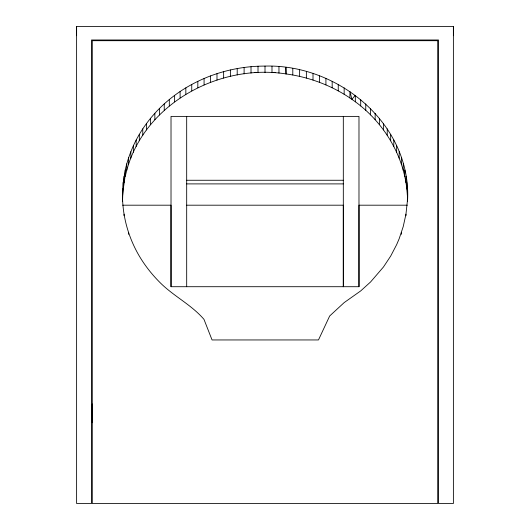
<?xml version="1.0" encoding="UTF-8"?>
<svg xmlns="http://www.w3.org/2000/svg" width="530" height="530" viewBox="0 0 530 530"><rect width="100%" height="100%" fill="white"/><g stroke="black" fill="none" stroke-linecap="round" stroke-linejoin="round"><path stroke-width="0.79" d="M76.618 35.715L76.618 26.5L453.382 26.5L453.382 503.5L438.502 503.5L438.502 39.988L91.498 39.988L91.498 503.5L76.618 503.5L76.618 26.5M92.286 422.721L92.286 404.006M125.246 176.464L125.252 170.004L123.192 182.559L122.516 201.665C121.9 190.966 125.484 180.624 125.252 170.004C127.081 161.67 129.87 153.581 133.355 145.803C140.642 129.91 151.315 115.646 164.24 103.906C191.515 79.202 228.351 66.018 265.007 66.091C338.531 63.958 412.333 124.709 407.504 201.665L407.325 188.885M171.018 286.71L171.018 116.388L358.982 116.388L358.982 286.71L171.018 286.71L171.018 205.19L122.655 205.19M186.686 286.71L186.686 116.381M343.314 116.388L343.314 286.71L343.314 205.196L186.686 205.19M453.382 35.715L453.382 26.5M355.385 101.826L355.259 95.301L351.92 99.355L349.88 97.931L349.952 91.544L351.92 99.355C383.442 120.919 405.423 156.873 407.325 195.318M407.504 195.232L407.325 201.559L405.96 214.18L403.217 226.602L399.169 238.725L396.645 244.648L390.676 256.096L383.481 266.968L370.589 281.953L360.698 290.917L344.162 302.603L329.667 315.999L318.477 339.949L212.06 339.955L203.97 319.345C191.105 304.432 173.065 295.945 159.411 281.953C151.706 274.182 144.922 265.51 139.324 256.096C128.518 237.745 122.483 216.558 122.516 195.232M404.582 175.781L404.748 170.004L404.754 176.464M125.418 175.781C140.662 105.788 217.492 63.189 285.895 73.902L286.134 73.948C308.824 77.035 330.846 85.171 349.88 97.931M254.539 72.444L256.03 72.345M186.686 180.26L343.314 180.26M186.686 183.897L343.314 183.903M407.345 205.19L358.982 205.196L358.982 286.71M273.964 72.345L275.461 72.444M286.134 73.948L285.895 67.469L285.895 73.902M406.808 182.559L406.808 188.991M405.96 176.271L405.96 182.704M405.96 214.18L405.96 215.783M403.217 163.843L403.217 170.276M401.369 157.735L401.369 164.167M401.369 232.716L401.369 234.326M399.169 151.726L399.169 158.159M396.645 145.803L396.645 152.236M393.803 140.006L393.803 146.446M390.676 134.348L390.676 140.781M387.225 128.836L387.225 135.269M383.481 123.477L383.481 129.91M379.453 118.283L379.453 124.716M375.147 113.294L375.147 119.727M370.589 108.504L370.589 114.937M365.76 103.906L365.76 110.339M360.698 99.541L360.698 105.974M344.162 87.841L344.162 94.274M338.253 84.449L338.253 90.888M332.171 81.335L332.171 87.775M325.923 78.473L325.923 84.906M319.53 75.909L319.53 82.342M313.011 73.643L313.011 80.076M306.366 71.63L306.366 78.069M299.622 69.947L299.622 76.38M292.798 68.562L292.798 74.995M278.959 66.701L278.959 73.133M271.989 66.237L271.989 72.67M265.007 66.091L265.007 72.524M258.011 66.237L258.011 72.67M251.021 66.701L251.021 73.133M244.105 67.469L244.105 73.902M237.202 68.562L237.202 74.995M230.378 69.947L230.378 76.38M223.633 71.63L223.633 78.069M216.989 73.643L216.989 80.076M210.47 75.909L210.47 82.342M204.077 78.473L204.077 84.906M197.829 81.335L197.829 87.775M191.747 84.449L191.747 90.888M185.838 87.841L185.838 94.274M180.107 91.498L180.107 97.931M174.615 95.393L174.615 101.826M169.315 99.541L169.315 105.974M164.24 103.906L164.24 110.339M159.411 108.504L159.411 114.937M154.853 113.294L154.853 119.727M150.547 118.283L150.547 124.716M146.518 123.477L146.518 129.91M142.775 128.836L142.775 135.269M139.324 134.348L139.324 140.781M136.177 140.006L136.177 146.446M133.355 145.803L133.355 152.236M130.85 151.726L130.85 158.159M128.631 157.735L128.631 164.167M128.631 232.716L128.631 234.326M126.769 163.843L126.769 170.276M124.04 176.271L124.04 182.704M124.04 214.18L124.04 215.783M123.192 182.559L123.192 188.991M122.675 188.885L122.675 195.318M437.714 40.697L92.286 40.697L92.286 503.5L437.714 503.5L437.714 40.697"/></g></svg>
